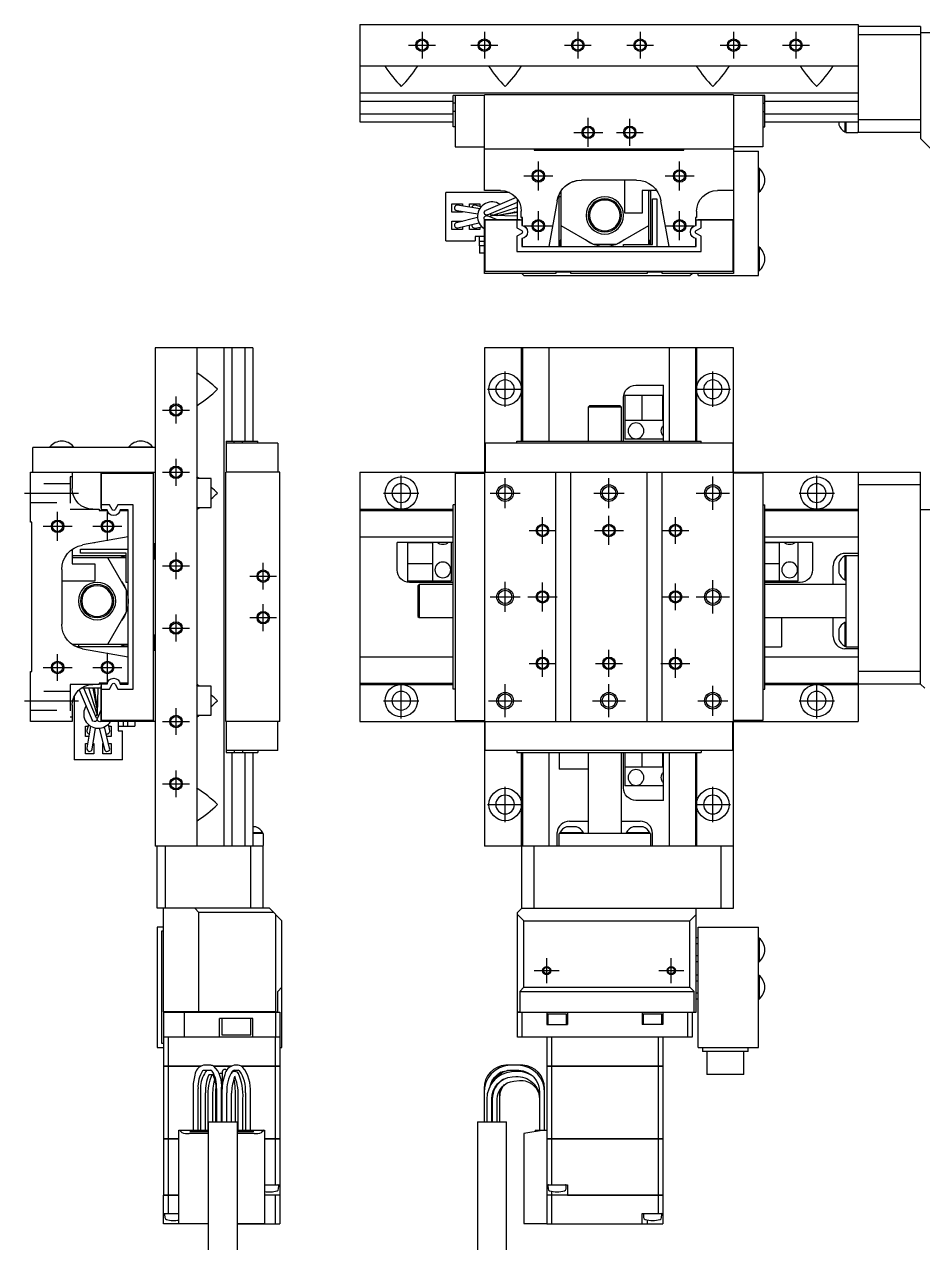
# Model space of a CAD drawing. Extents: x -2 to 726, y -8 to 443.
# Drawn here: x -1.5 to 214.7, y 149.7 to 443.1 of the extents above; entities that cross this region are included whole.
import ezdxf

# ---------------------------------------------------------------- set-up
doc = ezdxf.new("R2010")
doc.units = 0
doc.header["$LTSCALE"] = 0.5
doc.linetypes.add('CENTER', pattern=[50.8, 31.75, -6.35, 6.35, -6.35])
doc.linetypes.add('DASHED', pattern=[19.05, 12.7, -6.35])
for name, color, linetype in [('MSM_CENTER', 1, 'CENTER'), ('MSM_CONTINUOUS', 7, 'CONTINUOUS'), ('MSM_DASHED', 4, 'DASHED'), ('MSM_NARROW', 5, 'CONTINUOUS')]:
    doc.layers.add(name, color=color, linetype=linetype)

msp = doc.modelspace()

# ---------------------------------------------------------------- linework, layer by layer
at = {"layer": 'MSM_CENTER'}
for p, q in [((94.23, 441.34), (94.23, 434.88)), ((109.23, 441.34), (109.23, 434.88)), ((131.73, 441.34), (131.73, 434.88)), ((146.73, 441.34), (146.73, 434.88)), ((169.23, 441.34), (169.23, 434.88)), ((184.23, 441.34), (184.23, 434.88)), ((91, 438.11), (97.46, 438.11)), ((106, 438.11), (112.46, 438.11)), ((128.5, 438.11), (134.96, 438.11)), ((143.5, 438.11), (149.96, 438.11)), ((166, 438.11), (172.46, 438.11)), ((181, 438.11), (187.46, 438.11)), ((134.23, 413.61), (134.23, 420.61)), ((144.23, 413.88), (144.23, 420.34)), ((130.73, 417.11), (137.73, 417.11)), ((141, 417.11), (147.46, 417.11)), ((122.23, 403.11), (122.23, 410.11)), ((156.23, 403.11), (156.23, 410.11)), ((118.73, 406.61), (125.73, 406.61)), ((152.73, 406.61), (159.73, 406.61)), ((122.23, 391.11), (122.23, 398.11)), ((156.23, 391.11), (156.23, 398.11)), ((118.73, 394.61), (125.73, 394.61)), ((152.73, 394.61), (159.73, 394.61)), ((114.23, 350.98), (114.23, 359.48)), ((164.23, 350.98), (164.23, 359.48)), ((109.98, 355.23), (118.48, 355.23)), ((159.98, 355.23), (168.48, 355.23)), ((35, 347), (35, 353.46)), ((31.77, 350.23), (38.23, 350.23)), ((35, 332), (35, 338.46)), ((31.77, 335.23), (38.23, 335.23)), ((89.23, 325.98), (89.23, 334.48)), ((189.23, 325.98), (189.23, 334.48)), ((114.23, 326.61), (114.23, 333.85)), ((139.23, 326.61), (139.23, 333.85)), ((164.23, 326.23), (164.23, 334.23)), ((-1.5, 330.23), (11.5, 330.23)), ((84.98, 330.23), (93.48, 330.23)), ((110.61, 330.23), (117.85, 330.23)), ((135.61, 330.23), (142.85, 330.23)), ((160.23, 330.23), (168.23, 330.23)), ((184.98, 330.23), (193.48, 330.23)), ((6.5, 318.73), (6.5, 325.73)), ((18.5, 318.73), (18.5, 325.73)), ((123.23, 318), (123.23, 324.46)), ((139.23, 317.73), (139.23, 324.73)), ((155.23, 318), (155.23, 324.46)), ((3, 322.23), (10, 322.23)), ((15, 322.23), (22, 322.23)), ((120, 321.23), (126.46, 321.23)), ((135.73, 321.23), (142.73, 321.23)), ((152, 321.23), (158.46, 321.23)), ((35, 309.5), (35, 315.96)), ((31.77, 312.73), (38.23, 312.73)), ((56, 307), (56, 313.46)), ((52.77, 310.23), (59.23, 310.23)), ((114.23, 301.61), (114.23, 308.85)), ((123.23, 301.73), (123.23, 308.73)), ((155.23, 302), (155.23, 308.46)), ((164.23, 301.23), (164.23, 309.23)), ((110.61, 305.23), (117.85, 305.23)), ((119.73, 305.23), (126.73, 305.23)), ((152, 305.23), (158.46, 305.23)), ((160.23, 305.23), (168.23, 305.23)), ((56, 297), (56, 303.46)), ((35, 294.5), (35, 300.96)), ((52.77, 300.23), (59.23, 300.23)), ((31.77, 297.73), (38.23, 297.73)), ((6.5, 285), (6.5, 291.46)), ((18.5, 284.73), (18.5, 291.73)), ((123.23, 286), (123.23, 292.46)), ((139.23, 286), (139.23, 292.46)), ((155.23, 285.73), (155.23, 292.73)), ((3, 288.23), (10, 288.23)), ((15, 288.23), (22, 288.23)), ((120, 289.23), (126.46, 289.23)), ((136, 289.23), (142.46, 289.23)), ((151.73, 289.23), (158.73, 289.23)), ((89.23, 275.98), (89.23, 284.48)), ((114.23, 276.23), (114.23, 284.23)), ((139.23, 276.23), (139.23, 284.23)), ((164.23, 276.61), (164.23, 283.85)), ((189.23, 275.98), (189.23, 284.48)), ((-1.5, 280.23), (11.5, 280.23)), ((84.98, 280.23), (93.48, 280.23)), ((110.23, 280.23), (118.23, 280.23)), ((135.23, 280.23), (143.23, 280.23)), ((160.61, 280.23), (167.85, 280.23)), ((184.98, 280.23), (193.48, 280.23)), ((35, 272), (35, 278.46)), ((31.77, 275.23), (38.23, 275.23)), ((35, 257), (35, 263.46)), ((31.77, 260.23), (38.23, 260.23)), ((114.23, 250.98), (114.23, 259.48)), ((164.23, 250.98), (164.23, 259.48)), ((109.98, 255.23), (118.48, 255.23)), ((159.98, 255.23), (168.48, 255.23)), ((124.23, 212.23), (124.23, 218.23)), ((154.23, 212.23), (154.23, 218.23)), ((121.23, 215.23), (127.23, 215.23)), ((151.23, 215.23), (157.23, 215.23))]:
    msp.add_line(p, q, dxfattribs=at)
at = {"layer": 'MSM_CONTINUOUS'}
for p, q in [((79.23, 443.11), (199.23, 443.11)), ((79.23, 443.11), (79.23, 419.61)), ((199.23, 443.11), (199.23, 417.11)), ((214.23, 442.61), (199.23, 442.61)), ((214.23, 440.61), (199.23, 440.61)), ((214.23, 442.61), (214.23, 415.61)), ((218.73, 441.11), (214.23, 441.11)), ((79.23, 433.11), (199.23, 433.11)), ((85.49, 433.11), (85.33, 432.98)), ((92.97, 433.11), (93.13, 432.98)), ((110.49, 433.11), (110.33, 432.98)), ((117.97, 433.11), (118.13, 432.98)), ((160.49, 433.11), (160.33, 432.98)), ((167.97, 433.11), (168.13, 432.98)), ((185.49, 433.11), (185.33, 432.98)), ((192.97, 433.11), (193.13, 432.98)), ((79.23, 426.61), (199.23, 426.61)), ((109.23, 426.01), (101.73, 426.01)), ((101.73, 418.41), (101.73, 426.01)), ((102.23, 426.01), (102.23, 413.61)), ((169.23, 426.11), (109.23, 426.11)), ((109.23, 403.11), (109.23, 426.11)), ((169.23, 426.11), (169.23, 383.11)), ((176.73, 426.01), (169.23, 426.01)), ((176.23, 426.01), (176.23, 413.61)), ((176.73, 418.41), (176.73, 426.01)), ((79.23, 424.65), (101.73, 424.65)), ((102.23, 424.14), (101.73, 424.14)), ((176.23, 424.14), (176.73, 424.14)), ((176.73, 424.65), (199.23, 424.65)), ((79.23, 421.58), (101.73, 421.58)), ((79.23, 419.61), (101.73, 419.61)), ((102.23, 422.09), (101.73, 422.09)), ((176.23, 422.09), (176.73, 422.09)), ((176.73, 421.58), (199.23, 421.58)), ((176.73, 419.61), (199.23, 419.61)), ((194.58, 419.61), (194.58, 418.9)), ((196.03, 419.61), (196.03, 417.25)), ((196.23, 419.61), (196.23, 417.11)), ((214.23, 420.11), (199.23, 420.11)), ((102.23, 418.41), (101.73, 418.41)), ((176.23, 418.41), (176.73, 418.41)), ((196.03, 417.25), (196.23, 417.25)), ((196.23, 417.11), (199.13, 417.11)), ((199.13, 417.11), (199.23, 417.21)), ((214.23, 417.11), (199.23, 417.11)), ((217.23, 412.61), (214.23, 415.61)), ((102.23, 413.61), (109.23, 413.61)), ((109.23, 413.11), (169.23, 413.11)), ((121.23, 413.11), (121.23, 412.81)), ((121.23, 412.81), (157.23, 412.81)), ((157.23, 412.81), (157.23, 413.11)), ((176.23, 413.61), (169.23, 413.61)), ((169.23, 412.61), (175.23, 412.61)), ((175.23, 382.61), (175.23, 412.61)), ((175.39, 408.46), (175.23, 408.46)), ((175.39, 408.46), (175.39, 402.76)), ((145.82, 405.61), (132.64, 405.61)), ((143.03, 397.61), (143.03, 405.61)), ((115.31, 402.61), (99.98, 402.61)), ((99.98, 391.01), (99.98, 402.61)), ((113.13, 403.11), (109.23, 403.11)), ((127.23, 389.61), (127.23, 402.06)), ((127.73, 389.61), (127.73, 403.06)), ((147.23, 403.11), (147.23, 397.61)), ((150.7, 403.11), (147.23, 403.11)), ((148.73, 403.06), (148.73, 390.11)), ((149.23, 403.11), (149.23, 390.11)), ((169.23, 403.11), (165.33, 403.11)), ((175.23, 402.76), (175.39, 402.76)), ((101.43, 399.91), (103.93, 399.91)), ((101.43, 397.91), (101.43, 399.91)), ((108.11, 398.69), (102.78, 399.55)), ((103.93, 399.91), (103.93, 399.37)), ((105.63, 399.09), (105.63, 399.91)), ((105.63, 399.91), (108.13, 399.91)), ((108.45, 399.16), (107.05, 399.54)), ((108.13, 399.91), (108.13, 399.24)), ((116.87, 401.43), (109.55, 398.31)), ((110.02, 397.21), (117.23, 400.28)), ((111.26, 397.19), (117.23, 399.11)), ((117.23, 396.11), (117.23, 400.97)), ((117.23, 400.97), (117.23, 400.97)), ((126.73, 400.65), (124.78, 389.61)), ((127.73, 401.61), (127.23, 401.61)), ((149.73, 390.11), (149.73, 401.11)), ((149.73, 401.11), (150.73, 401.11)), ((150.73, 401.11), (150.73, 389.61)), ((153.68, 389.61), (151.73, 400.65)), ((103.93, 397.91), (101.43, 397.91)), ((107.59, 396.59), (102.53, 395.34)), ((102.58, 398.27), (107.63, 397.45)), ((103.93, 398.05), (103.93, 397.91)), ((109.23, 396.11), (117.83, 396.11)), ((109.23, 383.11), (109.23, 396.11)), ((112.14, 396.11), (110.02, 397.01)), ((117.23, 396.93), (111.09, 397.06)), ((117.23, 397.77), (112.29, 397.06)), ((112.49, 397.17), (117.23, 398.08)), ((116.53, 397.91), (116.34, 397.91)), ((116.53, 397.95), (116.53, 397.91)), ((117.83, 396.11), (117.83, 396.01)), ((118.13, 396.61), (118.13, 398.11)), ((118.43, 396.61), (118.13, 396.61)), ((118.23, 396.61), (118.23, 394.69)), ((118.43, 394.65), (118.43, 396.61)), ((147.23, 397.61), (143.03, 397.61)), ((152.23, 397.61), (152.23, 397.82)), ((152.27, 397.61), (152.23, 397.61)), ((160.33, 396.61), (160.03, 396.61)), ((160.03, 396.61), (160.03, 394.65)), ((160.33, 398.11), (160.33, 396.61)), ((160.63, 396.11), (169.23, 396.11)), ((160.63, 396.01), (160.63, 396.11)), ((101.43, 393.71), (101.43, 395.71)), ((101.43, 395.71), (103.93, 395.71)), ((103.93, 393.71), (101.43, 393.71)), ((102.84, 394.08), (107.92, 395.33)), ((103.93, 395.71), (103.93, 395.69)), ((103.93, 394.35), (103.93, 393.71)), ((105.63, 393.71), (105.63, 394.77)), ((108.13, 393.71), (105.63, 393.71)), ((107, 394.07), (108.61, 394.37)), ((108.13, 394.28), (108.13, 393.71)), ((109.43, 383.61), (109.43, 396.01)), ((109.43, 396.01), (118.23, 396.01)), ((117.03, 396.01), (117.03, 394.14)), ((117.03, 394.14), (118.22, 393.45)), ((135.52, 390.11), (127.73, 394.61)), ((148.73, 394.61), (140.94, 390.11)), ((160.23, 394.69), (160.23, 396.01)), ((160.23, 396.01), (169.03, 396.01)), ((160.24, 393.45), (161.43, 394.14)), ((161.43, 394.14), (161.43, 396.01)), ((169.03, 396.01), (169.03, 383.61)), ((99.98, 391.01), (106.98, 391.01)), ((106.98, 392.01), (106.98, 391.01)), ((109.23, 392.01), (106.98, 392.01)), ((108.08, 389.81), (108.08, 392.01)), ((109.23, 390.81), (108.08, 390.81)), ((118.22, 392.78), (117.03, 392.09)), ((117.03, 392.09), (117.03, 388.41)), ((118.23, 391.54), (118.23, 389.61)), ((118.43, 389.61), (118.43, 391.58)), ((160.03, 391.58), (160.03, 389.61)), ((160.23, 389.61), (160.23, 391.54)), ((161.43, 392.09), (160.24, 392.78)), ((161.43, 388.41), (161.43, 392.09)), ((108.08, 389.81), (108.08, 388.01)), ((109.23, 389.81), (108.08, 389.81)), ((109.23, 388.01), (108.08, 388.01)), ((117.03, 388.41), (161.43, 388.41)), ((118.43, 389.91), (118.23, 390.11)), ((118.23, 389.61), (160.23, 389.61)), ((140.94, 390.11), (135.52, 390.11)), ((142.73, 389.61), (142.73, 390.11)), ((142.73, 390.11), (149.73, 390.11)), ((175.39, 389.46), (175.23, 389.46)), ((175.39, 389.46), (175.39, 383.76)), ((126.43, 383.11), (109.23, 383.11)), ((169.03, 383.61), (109.43, 383.61)), ((118.23, 383.11), (118.73, 382.61)), ((118.73, 382.61), (158.73, 382.61)), ((130.03, 383.46), (126.43, 383.46)), ((126.43, 383.46), (126.43, 383.11)), ((130.03, 383.11), (130.03, 383.46)), ((148.43, 383.11), (130.03, 383.11)), ((148.43, 383.46), (148.43, 383.11)), ((152.03, 383.46), (148.43, 383.46)), ((152.03, 383.11), (152.03, 383.46)), ((169.23, 383.11), (152.03, 383.11)), ((158.73, 382.61), (159.23, 383.11)), ((160.73, 382.61), (160.73, 383.11)), ((160.73, 382.61), (175.23, 382.61)), ((175.23, 383.76), (175.39, 383.76)), ((30, 365.23), (30, 245.23)), ((53.5, 365.23), (30, 365.23)), ((40, 365.23), (40, 245.23)), ((46.5, 365.23), (46.5, 245.23)), ((48.46, 365.23), (48.46, 342.73)), ((51.54, 365.23), (51.54, 342.73)), ((53.5, 365.23), (53.5, 342.73)), ((109.23, 365.23), (109.23, 245.23)), ((169.23, 365.23), (109.23, 365.23)), ((118.13, 365.23), (118.13, 342.73)), ((118.43, 365.23), (118.43, 342.73)), ((124.78, 365.23), (124.78, 342.73)), ((153.68, 365.23), (153.68, 342.73)), ((160.03, 365.23), (160.03, 342.73)), ((160.33, 365.23), (160.33, 342.73)), ((169.23, 230.23), (169.23, 365.23)), ((40, 358.97), (40.13, 359.13)), ((145.73, 356.23), (152.36, 356.23)), ((152.36, 342.73), (152.36, 356.23)), ((142.73, 342.73), (142.73, 353.23)), ((152.36, 353.73), (143.03, 353.73)), ((143.03, 353.73), (143.03, 343.23)), ((147.23, 347.73), (147.23, 353.73)), ((152.23, 347.73), (152.23, 353.73)), ((40, 351.49), (40.13, 351.33)), ((134.53, 351.23), (134.23, 350.93)), ((142.23, 350.93), (134.23, 350.93)), ((134.23, 350.93), (134.23, 342.73)), ((141.93, 351.23), (134.53, 351.23)), ((142.23, 350.93), (141.93, 351.23)), ((142.23, 342.73), (142.23, 350.93)), ((152.36, 347.73), (143.03, 347.73)), ((0.5, 335.23), (0.5, 341.23)), ((30, 341.23), (0.5, 341.23)), ((4.65, 341.39), (10.35, 341.39)), ((4.65, 341.39), (4.65, 341.23)), ((10.35, 341.23), (10.35, 341.39)), ((23.65, 341.39), (29.35, 341.39)), ((23.65, 341.39), (23.65, 341.23)), ((29.35, 341.23), (29.35, 341.39)), ((47.1, 342.73), (47.1, 335.23)), ((47.1, 342.73), (54.7, 342.73)), ((59.5, 342.23), (47.1, 342.23)), ((48.97, 342.23), (48.97, 342.73)), ((51.02, 342.23), (51.02, 342.73)), ((54.7, 342.23), (54.7, 342.73)), ((59.5, 342.23), (59.5, 335.23)), ((109.43, 342.23), (109.43, 335.23)), ((169.03, 342.23), (109.43, 342.23)), ((117.03, 342.23), (117.03, 342.73)), ((117.03, 342.73), (161.43, 342.73)), ((152.36, 343.23), (143.03, 343.23)), ((161.43, 342.23), (161.43, 342.73)), ((169.03, 342.23), (169.03, 335.23)), ((0, 323.23), (0, 335.23)), ((0, 335.23), (30, 335.23)), ((10, 335.23), (10, 331.33)), ((17, 326.63), (17, 335.23)), ((17.1, 326.23), (17.1, 335.03)), ((17.1, 335.03), (29.5, 335.03)), ((29.5, 335.03), (29.5, 275.43)), ((47, 275.23), (47, 335.23)), ((60, 335.23), (47, 335.23)), ((60, 275.23), (60, 335.23)), ((79.23, 335.23), (79.23, 275.23)), ((79.23, 335.23), (214.23, 335.23)), ((102.23, 335.03), (109.23, 335.03)), ((102.23, 335.03), (102.23, 275.43)), ((126.43, 275.23), (126.43, 335.23)), ((130.03, 275.23), (130.03, 335.23)), ((148.43, 275.23), (148.43, 335.23)), ((152.03, 275.23), (152.03, 335.23)), ((176.23, 335.03), (169.23, 335.03)), ((176.23, 335.03), (176.23, 275.43)), ((199.23, 335.23), (199.23, 275.23)), ((214.23, 284.23), (214.23, 335.23)), ((40, 333.97), (40.13, 334.13)), ((43.5, 333.73), (40, 333.73)), ((43.5, 326.73), (43.5, 333.73)), ((214.23, 332.23), (199.23, 332.23)), ((15, 326.33), (16.5, 326.33)), ((16.5, 326.33), (16.5, 326.03)), ((16.5, 326.03), (18.46, 326.03)), ((17.1, 326.63), (17, 326.63)), ((18.97, 327.43), (17.1, 327.43)), ((18.42, 326.23), (17.1, 326.23)), ((19.66, 326.24), (18.97, 327.43)), ((21.03, 327.43), (20.34, 326.24)), ((24.7, 327.43), (21.03, 327.43)), ((21.54, 326.03), (23.5, 326.03)), ((23.5, 326.23), (21.58, 326.23)), ((23.5, 284.23), (23.5, 326.23)), ((24.7, 283.03), (24.7, 327.43)), ((40, 326.73), (43.5, 326.73)), ((40, 326.49), (40.13, 326.33)), ((79.23, 326.33), (101.73, 326.33)), ((79.23, 326.03), (101.73, 326.03)), ((101.73, 283.03), (101.73, 327.43)), ((102.23, 327.43), (101.73, 327.43)), ((176.23, 327.43), (176.73, 327.43)), ((176.73, 283.03), (176.73, 327.43)), ((176.73, 326.33), (199.23, 326.33)), ((176.73, 326.03), (199.23, 326.03)), ((239.23, 326.23), (214.23, 326.23)), ((0.3, 323.23), (0, 323.23)), ((0.3, 287.23), (0.3, 323.23)), ((23.5, 319.68), (12.46, 317.73)), ((15.5, 318.23), (15.29, 318.23)), ((15.5, 318.27), (15.5, 318.23)), ((30, 318.03), (29.65, 318.03)), ((29.65, 318.03), (29.65, 314.43)), ((79.23, 319.68), (101.73, 319.68)), ((101.73, 318.36), (88.23, 318.36)), ((88.23, 311.73), (88.23, 318.36)), ((90.73, 318.36), (90.73, 309.03)), ((96.73, 318.23), (90.73, 318.23)), ((96.73, 318.36), (96.73, 309.03)), ((101.23, 318.36), (101.23, 309.03)), ((176.73, 319.68), (199.23, 319.68)), ((188.23, 318.36), (176.73, 318.36)), ((180.23, 318.23), (176.73, 318.23)), ((180.23, 318.36), (180.23, 309.03)), ((184.73, 318.36), (184.73, 309.03)), ((188.23, 318.36), (188.23, 311.73)), ((10, 316.7), (10, 313.23)), ((10, 315.23), (23, 315.23)), ((10.05, 314.73), (23, 314.73)), ((12, 315.73), (12, 316.73)), ((12, 316.73), (23.5, 316.73)), ((23, 315.73), (12, 315.73)), ((18.5, 314.73), (23, 306.94)), ((23, 308.73), (23, 315.73)), ((29.65, 314.43), (30, 314.43)), ((196.03, 315.09), (196.03, 309.37)), ((196.23, 315.09), (196.03, 315.09)), ((199.23, 315.72), (196.23, 315.72)), ((196.23, 315.23), (199.23, 315.23)), ((196.23, 315.23), (196.23, 293.23)), ((7.5, 311.82), (7.5, 298.64)), ((10, 313.23), (15.5, 313.23)), ((15.5, 313.23), (15.5, 309.03)), ((96.73, 313.23), (90.73, 313.23)), ((180.23, 313.23), (176.73, 313.23)), ((193.23, 308.23), (193.23, 312.72)), ((194.58, 313.44), (194.58, 311.02)), ((15.5, 309.03), (7.5, 309.03)), ((23.5, 308.73), (23, 308.73)), ((101.23, 309.03), (90.73, 309.03)), ((101.73, 308.73), (91.23, 308.73)), ((93.53, 308.23), (93.23, 307.93)), ((93.53, 308.23), (93.53, 300.23)), ((101.73, 308.23), (93.53, 308.23)), ((184.73, 309.03), (176.73, 309.03)), ((185.23, 308.73), (176.73, 308.73)), ((196.23, 308.23), (176.73, 308.23)), ((196.03, 309.37), (196.23, 309.37)), ((23, 306.94), (23, 301.52)), ((93.23, 307.93), (93.23, 300.53)), ((23, 301.52), (18.5, 293.73)), ((93.23, 300.53), (93.53, 300.23)), ((93.53, 300.23), (101.73, 300.23)), ((176.73, 300.23), (196.23, 300.23)), ((180.73, 300.23), (180.73, 293.23)), ((193.23, 295.72), (193.23, 300.23)), ((194.58, 297.44), (194.58, 295.02)), ((196.03, 299.09), (196.03, 293.37)), ((196.23, 299.09), (196.03, 299.09)), ((23.5, 293.73), (10.05, 293.73)), ((11.5, 293.73), (11.5, 293.23)), ((30, 296.03), (29.65, 296.03)), ((29.65, 296.03), (29.65, 292.43)), ((23.5, 293.23), (11.05, 293.23)), ((12.46, 292.73), (23.5, 290.78)), ((29.65, 292.43), (30, 292.43)), ((79.23, 290.78), (101.73, 290.78)), ((176.73, 293.23), (180.73, 293.23)), ((176.73, 290.78), (199.23, 290.78)), ((196.03, 293.37), (196.23, 293.37)), ((196.23, 293.23), (199.23, 293.23)), ((199.23, 292.72), (196.23, 292.72)), ((0, 275.23), (0, 287.23)), ((0, 287.23), (0.3, 287.23)), ((214.23, 287.23), (199.23, 287.23)), ((11.69, 282.87), (14.8, 275.55)), ((17, 283.23), (12.14, 283.23)), ((12.14, 283.23), (12.14, 283.23)), ((15.9, 276.02), (12.84, 283.23)), ((15.92, 277.26), (14.01, 283.23)), ((16.5, 284.13), (15, 284.13)), ((15.94, 278.49), (15.03, 283.23)), ((15.17, 282.53), (15.2, 282.53)), ((15.2, 282.53), (15.2, 282.34)), ((15.34, 283.23), (16.06, 278.29)), ((16.18, 283.23), (16.05, 277.09)), ((16.5, 284.43), (16.5, 284.13)), ((18.46, 284.43), (16.5, 284.43)), ((18.42, 284.23), (16.5, 284.23)), ((17, 275.23), (17, 283.83)), ((17, 283.83), (17.1, 283.83)), ((17.1, 275.43), (17.1, 284.23)), ((17.1, 283.03), (18.97, 283.03)), ((18.97, 283.03), (19.66, 284.22)), ((20.34, 284.22), (21.03, 283.03)), ((21.03, 283.03), (24.7, 283.03)), ((23.5, 284.43), (21.54, 284.43)), ((21.58, 284.23), (23.5, 284.23)), ((23.2, 284.43), (23, 284.23)), ((40, 283.97), (40.13, 284.13)), ((43.5, 283.73), (40, 283.73)), ((43.5, 276.73), (43.5, 283.73)), ((79.23, 284.43), (101.73, 284.43)), ((79.23, 284.13), (101.73, 284.13)), ((102.23, 283.03), (101.73, 283.03)), ((176.23, 283.03), (176.73, 283.03)), ((176.73, 284.43), (199.23, 284.43)), ((176.73, 284.13), (199.23, 284.13)), ((214.23, 284.23), (199.23, 284.23)), ((214.23, 284.23), (215.23, 283.23)), ((10, 279.13), (10, 275.23)), ((10.5, 281.31), (10.5, 265.98)), ((17, 278.14), (16.1, 276.02)), ((40, 276.73), (43.5, 276.73)), ((40, 276.49), (40.13, 276.33)), ((10, 275.23), (0, 275.23)), ((13.2, 271.63), (13.2, 274.13)), ((13.2, 274.13), (13.87, 274.13)), ((14.42, 274.11), (13.56, 268.78)), ((13.96, 274.45), (13.57, 273.05)), ((14.84, 268.58), (15.66, 273.63)), ((16.52, 273.59), (17.77, 268.53)), ((30, 275.23), (17, 275.23)), ((29.5, 275.43), (17.1, 275.43)), ((19.03, 268.84), (17.78, 273.92)), ((19.04, 273), (18.74, 274.61)), ((18.83, 274.13), (19.4, 274.13)), ((19.4, 274.13), (19.4, 271.63)), ((21.1, 275.23), (21.1, 272.98)), ((21.1, 274.08), (23.3, 274.08)), ((21.1, 272.98), (22.1, 272.98)), ((22.1, 265.98), (22.1, 272.98)), ((22.3, 275.23), (22.3, 274.08)), ((23.3, 275.23), (23.3, 274.08)), ((23.3, 274.08), (25.1, 274.08)), ((25.1, 275.23), (25.1, 274.08)), ((60, 275.23), (47, 275.23)), ((47.1, 275.23), (47.1, 267.73)), ((59.5, 268.23), (59.5, 275.23)), ((79.23, 275.23), (199.23, 275.23)), ((102.23, 275.43), (109.23, 275.43)), ((109.43, 268.23), (109.43, 275.23)), ((169.03, 268.23), (169.03, 275.23)), ((176.23, 275.43), (169.23, 275.43)), ((14.02, 271.63), (13.2, 271.63)), ((13.2, 269.93), (13.75, 269.93)), ((13.2, 267.43), (13.2, 269.93)), ((15.06, 269.93), (15.2, 269.93)), ((15.2, 269.93), (15.2, 267.43)), ((17.4, 267.43), (17.4, 269.93)), ((17.4, 269.93), (17.42, 269.93)), ((19.4, 271.63), (18.34, 271.63)), ((18.76, 269.93), (19.4, 269.93)), ((19.4, 269.93), (19.4, 267.43)), ((15.2, 267.43), (13.2, 267.43)), ((19.4, 267.43), (17.4, 267.43)), ((59.5, 268.23), (47.1, 268.23)), ((47.1, 267.73), (54.7, 267.73)), ((48.46, 267.73), (48.46, 245.23)), ((48.97, 268.23), (48.97, 267.73)), ((51.02, 268.23), (51.02, 267.73)), ((51.54, 267.73), (51.54, 245.23)), ((53.5, 267.73), (53.5, 245.23)), ((54.7, 268.23), (54.7, 267.73)), ((169.03, 268.23), (109.43, 268.23)), ((117.03, 268.23), (117.03, 267.73)), ((117.03, 267.73), (161.43, 267.73)), ((118.13, 267.73), (118.13, 245.23)), ((118.43, 267.73), (118.43, 245.23)), ((124.78, 267.73), (124.78, 245.23)), ((127.23, 267.73), (127.23, 263.73)), ((134.23, 267.73), (134.23, 248.23)), ((142.23, 248.23), (142.23, 267.73)), ((142.73, 259.23), (142.73, 267.73)), ((143.03, 267.73), (143.03, 259.73)), ((147.23, 264.23), (147.23, 267.73)), ((152.23, 264.23), (152.23, 267.73)), ((152.36, 256.23), (152.36, 267.73)), ((153.68, 267.73), (153.68, 245.23)), ((160.03, 267.73), (160.03, 245.23)), ((160.33, 267.73), (160.33, 245.23)), ((161.43, 268.23), (161.43, 267.73)), ((22.1, 265.98), (10.5, 265.98)), ((152.36, 264.23), (143.03, 264.23)), ((134.23, 263.73), (127.23, 263.73)), ((40, 258.97), (40.13, 259.13)), ((152.36, 259.73), (143.03, 259.73)), ((152.36, 256.23), (145.73, 256.23)), ((40, 251.49), (40.13, 251.33)), ((54.21, 249.88), (53.5, 249.88)), ((131.44, 249.88), (129.02, 249.88)), ((129.72, 251.23), (134.23, 251.23)), ((142.23, 251.23), (146.72, 251.23)), ((147.44, 249.88), (145.02, 249.88)), ((55.86, 248.43), (53.5, 248.43)), ((56, 248.23), (53.5, 248.23)), ((55.86, 248.23), (55.86, 248.43)), ((56, 248.23), (56, 245.33)), ((126.72, 245.23), (126.72, 248.23)), ((149.23, 248.23), (127.23, 248.23)), ((127.23, 245.23), (127.23, 248.23)), ((133.09, 248.43), (127.37, 248.43)), ((127.37, 248.43), (127.37, 248.23)), ((133.09, 248.23), (133.09, 248.43)), ((149.09, 248.43), (143.37, 248.43)), ((143.37, 248.43), (143.37, 248.23)), ((149.09, 248.23), (149.09, 248.43)), ((149.23, 248.23), (149.23, 245.23)), ((149.72, 245.23), (149.72, 248.23)), ((56, 245.23), (30, 245.23)), ((30.5, 230.23), (30.5, 245.23)), ((32.5, 230.23), (32.5, 245.23)), ((53, 230.23), (53, 245.23)), ((55.9, 245.23), (56, 245.33)), ((56, 230.23), (56, 245.23)), ((169.23, 245.23), (109.23, 245.23)), ((118.23, 230.23), (118.23, 245.23)), ((121.23, 230.23), (121.23, 245.23)), ((166.23, 230.23), (166.23, 245.23)), ((57.5, 230.23), (30.5, 230.23)), ((32, 205.33), (32, 230.23)), ((39.5, 230.23), (40.5, 229.23)), ((58.5, 229.23), (40.5, 229.23)), ((40.5, 205.33), (40.5, 229.23)), ((57.5, 230.23), (60.5, 227.23)), ((118.23, 230.23), (117.23, 229.23)), ((117.23, 205.33), (117.23, 229.23)), ((118.23, 230.23), (169.23, 230.23)), ((160.23, 205.23), (160.23, 230.23)), ((59, 205.33), (59, 228.73)), ((60.5, 196.73), (60.5, 227.23)), ((117.23, 228.73), (118.73, 227.23)), ((118.73, 211.23), (118.73, 227.23)), ((118.73, 227.23), (158.73, 227.23)), ((158.73, 227.23), (160.23, 228.73)), ((158.73, 211.23), (158.73, 227.23)), ((32, 225.73), (30.5, 225.73)), ((30.5, 225.73), (30.5, 196.73)), ((32, 224.73), (31.5, 224.73)), ((31.5, 224.73), (31.5, 197.73)), ((160.73, 223.12), (160.23, 223.12)), ((160.73, 196.73), (160.73, 225.73)), ((160.73, 225.73), (175.23, 225.73)), ((175.23, 196.73), (175.23, 225.73)), ((175.39, 223.08), (175.23, 223.08)), ((175.39, 223.08), (175.39, 217.38)), ((160.73, 221.67), (160.23, 221.67)), ((160.73, 218.79), (160.23, 218.79)), ((160.73, 217.34), (160.23, 217.34)), ((175.23, 217.38), (175.39, 217.38)), ((160.73, 214.12), (160.23, 214.12)), ((160.73, 212.67), (160.23, 212.67)), ((175.39, 214.08), (175.23, 214.08)), ((175.39, 214.08), (175.39, 208.38)), ((60.5, 211.23), (59.5, 210.23)), ((59.5, 205.23), (59.5, 210.23)), ((118.73, 211.23), (117.73, 210.23)), ((117.73, 210.23), (117.73, 205.32)), ((117.73, 210.23), (159.73, 210.23)), ((118.73, 211.23), (158.73, 211.23)), ((159.73, 210.23), (158.73, 211.23)), ((159.73, 205.23), (159.73, 210.23)), ((160.73, 209.79), (160.23, 209.79)), ((160.73, 208.34), (160.23, 208.34)), ((175.23, 208.38), (175.39, 208.38)), ((32.01, 205.32), (32, 205.33)), ((32, 205.23), (32, 192.24)), ((32, 205.23), (60, 205.23)), ((40.49, 205.32), (32.01, 205.32)), ((32.1, 205.23), (32.01, 205.32)), ((37, 205.23), (37, 199.23)), ((40.5, 205.33), (40.49, 205.32)), ((40.49, 205.32), (40.53, 205.23)), ((59, 205.33), (40.5, 205.33)), ((53.5, 203.73), (45.5, 203.73)), ((45.5, 199.23), (45.5, 203.73)), ((46, 203.73), (46, 199.73)), ((53, 199.73), (53, 203.73)), ((53.5, 199.23), (53.5, 203.73)), ((59.01, 205.32), (58.97, 205.23)), ((59.01, 205.32), (59, 205.33)), ((59, 199.23), (59, 205.23)), ((59.01, 205.32), (59.5, 205.32)), ((60, 205.23), (60, 192.24)), ((117.33, 205.23), (117.23, 205.33)), ((117.23, 199.23), (117.23, 205.23)), ((117.23, 205.23), (160.23, 205.23)), ((117.24, 205.32), (117.73, 205.32)), ((117.86, 205.23), (117.73, 205.32)), ((118.23, 205.23), (118.23, 199.23)), ((124.23, 205.23), (124.23, 202.23)), ((128.98, 204.73), (124.48, 204.73)), ((124.48, 204.73), (124.48, 202.23)), ((128.98, 202.23), (128.98, 204.73)), ((129.23, 205.23), (129.23, 202.23)), ((147.23, 205.23), (147.23, 202.23)), ((151.98, 204.73), (147.48, 204.73)), ((147.48, 204.73), (147.48, 202.23)), ((151.98, 202.23), (151.98, 204.73)), ((152.23, 205.23), (152.23, 202.23)), ((158.23, 199.23), (158.23, 205.23)), ((159.23, 205.23), (159.23, 199.23)), ((46, 199.73), (53, 199.73)), ((124.23, 202.23), (129.23, 202.23)), ((152.23, 202.23), (147.23, 202.23)), ((30.5, 196.73), (32, 196.73)), ((31.5, 197.73), (32, 197.73)), ((60, 199.23), (32, 199.23)), ((33.15, 199.23), (33.15, 192.24)), ((58.85, 199.23), (58.85, 192.24)), ((60, 196.73), (60.5, 196.73)), ((159.23, 199.23), (117.23, 199.23)), ((124.23, 199.23), (124.23, 192.24)), ((125.39, 199.23), (125.39, 192.24)), ((151.08, 199.23), (151.08, 192.24)), ((152.23, 199.23), (152.23, 192.24)), ((160.73, 196.73), (175.23, 196.73)), ((161.73, 196.73), (161.73, 195.73)), ((172.73, 195.73), (172.73, 196.73)), ((172.73, 195.73), (161.73, 195.73)), ((162.81, 195.73), (162.81, 190.23)), ((171.66, 190.23), (171.66, 195.73)), ((32, 192.24), (41.05, 192.24)), ((32, 192.23), (32, 174.74)), ((41.03, 192.23), (32, 192.23)), ((33.15, 192.23), (33.15, 174.74)), ((43.4, 192.43), (41.65, 192.43)), ((41.65, 191.23), (43.4, 191.23)), ((44.1, 192.24), (48.35, 192.24)), ((48.32, 192.23), (44.12, 192.23)), ((46.99, 191.4), (46.79, 191.43)), ((47.17, 191.27), (46.99, 191.4)), ((48.92, 190.9), (48.72, 190.82)), ((48.96, 190.91), (48.92, 190.9)), ((48.98, 191.23), (49.95, 191.23)), ((49.95, 192.43), (49, 192.43)), ((50.71, 192.24), (60, 192.24)), ((60, 192.23), (50.73, 192.23)), ((58.85, 192.23), (58.85, 174.74)), ((60, 192.23), (60, 174.74)), ((118.48, 192.43), (114.38, 192.43)), ((115.3, 191.23), (117.56, 191.23)), ((116.72, 190.93), (115.79, 190.86)), ((124.23, 192.24), (152.23, 192.24)), ((124.23, 192.23), (124.23, 174.74)), ((152.23, 192.23), (124.23, 192.23)), ((125.39, 192.23), (125.39, 174.74)), ((151.08, 192.23), (151.08, 174.74)), ((152.23, 192.23), (152.23, 174.74)), ((43.06, 190.23), (43.79, 190.23)), ((44.57, 187.89), (44.5, 185.83)), ((45.64, 190.43), (45.41, 190.38)), ((45.67, 190.43), (45.64, 190.43)), ((46.08, 190.43), (45.67, 190.43)), ((46.13, 190.43), (46.08, 190.43)), ((49.17, 189.71), (49.33, 189.77)), ((115.89, 189.66), (116.81, 189.73)), ((116.33, 188.63), (117.72, 188.76)), ((171.66, 190.23), (162.81, 190.23)), ((39.1, 186.83), (39.1, 176.83)), ((40.3, 176.83), (40.3, 186.83)), ((40.9, 185.83), (40.9, 176.83)), ((42.1, 176.83), (42.1, 185.83)), ((44.5, 185.83), (44.5, 178.83)), ((44.75, 186.83), (44.75, 178.83)), ((45.95, 178.83), (45.95, 186.83)), ((46.05, 185.83), (46.05, 178.83)), ((47.25, 178.83), (47.25, 185.83)), ((51.7, 185.83), (51.7, 176.83)), ((52.9, 176.83), (52.9, 185.83)), ((109.18, 186.83), (109.18, 178.83)), ((112.98, 185.83), (113.11, 186.75)), ((112.98, 178.83), (112.98, 185.83)), ((122.48, 185.83), (122.48, 176.83)), ((123.68, 176.83), (123.68, 186.83)), ((42.7, 184.83), (42.7, 176.83)), ((43.9, 178.83), (43.9, 184.83)), ((48.35, 184.25), (48.35, 184.29)), ((48.35, 178.83), (48.35, 184.28)), ((49.3, 178.83), (49.3, 184.37)), ((49.9, 184.35), (49.9, 176.83)), ((51.1, 176.83), (51.1, 184.35)), ((109.83, 184.28), (109.83, 178.83)), ((111.03, 178.83), (111.03, 184.28)), ((111.13, 184.25), (111.13, 178.83)), ((112.33, 178.83), (112.33, 184.25)), ((35.7, 154.33), (35.7, 176.83)), ((35.7, 176.83), (42.77, 176.83)), ((36.41, 176.23), (35.81, 176.83)), ((38.4, 176.83), (38.4, 176.44)), ((42.77, 176.44), (38.4, 176.44)), ((42.77, 178.83), (49.77, 178.83)), ((42.77, 178.83), (42.77, 128.83)), ((49.77, 128.83), (49.77, 178.83)), ((49.77, 176.83), (56.3, 176.83)), ((53.6, 176.44), (49.77, 176.44)), ((53.6, 176.83), (53.6, 176.44)), ((56.19, 176.83), (55.59, 176.23)), ((56.3, 176.83), (56.3, 154.33)), ((107.58, 178.83), (114.58, 178.83)), ((107.58, 178.83), (107.58, 128.83)), ((114.58, 128.83), (114.58, 178.83)), ((123.63, 176.83), (118.73, 175.97)), ((121.43, 176.83), (121.43, 176.44)), ((121.43, 176.83), (124.23, 176.83)), ((32, 174.74), (35.7, 174.74)), ((32, 174.73), (32, 161.13)), ((35.7, 174.73), (32, 174.73)), ((33.15, 174.73), (33.15, 161.13)), ((42.77, 175.97), (38.18, 175.97)), ((53.82, 175.97), (49.77, 175.97)), ((56.3, 174.74), (60, 174.74)), ((60, 174.73), (56.3, 174.73)), ((58.85, 174.73), (58.85, 163.63)), ((60, 174.73), (60, 161.13)), ((118.73, 175.97), (118.73, 154.33)), ((124.23, 174.74), (152.23, 174.74)), ((124.23, 174.73), (124.23, 154.23)), ((152.23, 174.73), (124.23, 174.73)), ((125.39, 174.73), (125.39, 163.63)), ((151.07, 174.73), (151.07, 174.74)), ((151.08, 174.73), (151.08, 161.13)), ((152.22, 174.73), (152.22, 174.74)), ((152.23, 174.73), (152.23, 161.13)), ((56.3, 163.63), (60, 163.63)), ((59.66, 162.65), (59.73, 163.41)), ((124.23, 163.63), (129.23, 163.63)), ((124.5, 163.41), (124.57, 162.65)), ((125.48, 161.13), (125.48, 162.06)), ((128.89, 162.65), (128.96, 163.41)), ((129.23, 163.63), (129.23, 161.13)), ((32, 161.13), (35.7, 161.13)), ((35.7, 161.12), (32, 161.12)), ((32, 154.23), (32, 161.12)), ((33.15, 161.12), (33.15, 156.73)), ((60, 161.13), (56.3, 161.13)), ((60, 161.12), (56.3, 161.12)), ((58.85, 161.12), (58.85, 154.23)), ((60, 161.12), (60, 154.23)), ((124.23, 161.13), (124.24, 161.13)), ((152.23, 161.12), (124.23, 161.12)), ((125.39, 161.12), (125.39, 154.23)), ((129.23, 161.13), (152.23, 161.13)), ((151.08, 161.12), (151.08, 156.73)), ((152.23, 161.12), (152.23, 154.23)), ((32, 156.73), (35.7, 156.73)), ((32.27, 156.52), (32.34, 155.76)), ((147.23, 156.73), (152.23, 156.73)), ((147.23, 154.23), (147.23, 156.73)), ((147.5, 156.52), (147.57, 155.76)), ((151.89, 155.76), (151.96, 156.52)), ((42.77, 154.23), (32, 154.23)), ((35.7, 154.33), (42.77, 154.33)), ((35.75, 154.33), (35.75, 154.23)), ((49.77, 154.33), (56.3, 154.33)), ((49.77, 154.23), (60, 154.23)), ((118.73, 154.33), (124.23, 154.33)), ((124.23, 154.23), (152.23, 154.23)), ((148.48, 154.23), (148.48, 155.17))]:
    msp.add_line(p, q, dxfattribs=at)
for centre, radius in [((94.23, 438.11), 1.23), ((109.23, 438.11), 1.23), ((131.73, 438.11), 1.23), ((146.73, 438.11), 1.23), ((169.23, 438.11), 1.23), ((184.23, 438.11), 1.23), ((134.23, 417.11), 1.23), ((144.23, 417.11), 1.23), ((122.23, 406.61), 1.23), ((156.23, 406.61), 1.23), ((122.23, 394.61), 1.23), ((156.23, 394.61), 1.23), ((114.23, 355.23), 3.9), ((164.23, 355.23), 3.9), ((35, 350.23), 1.23), ((35, 335.23), 1.23), ((89.23, 330.23), 3.9), ((114.23, 330.23), 1.62), ((139.23, 330.23), 1.62), ((164.23, 330.23), 1.62), ((189.23, 330.23), 3.9), ((6.5, 322.23), 1.23), ((18.5, 322.23), 1.23), ((123.23, 321.23), 1.23), ((139.23, 321.23), 1.23), ((155.23, 321.23), 1.23), ((35, 312.73), 1.23), ((56, 310.23), 1.23), ((114.23, 305.23), 1.62), ((123.23, 305.23), 1.23), ((155.23, 305.23), 1.23), ((164.23, 305.23), 1.62), ((56, 300.23), 1.23), ((35, 297.73), 1.23), ((123.23, 289.23), 1.23), ((139.23, 289.23), 1.23), ((155.23, 289.23), 1.23), ((6.5, 288.23), 1.23), ((18.5, 288.23), 1.23), ((89.23, 280.23), 3.9), ((114.23, 280.23), 1.62), ((139.23, 280.23), 1.62), ((164.23, 280.23), 1.62), ((189.23, 280.23), 3.9), ((35, 275.23), 1.23), ((35, 260.23), 1.23), ((114.23, 255.23), 3.9), ((164.23, 255.23), 3.9), ((124.23, 215.23), 0.783), ((154.23, 215.23), 0.783)]:
    msp.add_circle(centre, radius, dxfattribs=at)
at = {"layer": 'MSM_CONTINUOUS', "extrusion": (0, 0, -1)}
for centre, radius in [((-138.23, 397.11), 4.5), ((-138.23, 397.11), 4), ((-138.23, 397.11), 3.7), ((-114.23, 355.23), 2.25), ((-164.23, 355.23), 2.25), ((-145.73, 345.23), 1.9), ((-89.23, 330.23), 2.25), ((-189.23, 330.23), 2.25), ((-99.23, 311.73), 1.9), ((-182.73, 311.73), 1.9), ((-16, 304.23), 4.5), ((-16, 304.23), 4), ((-16, 304.23), 3.7), ((-89.23, 280.23), 2.25), ((-189.23, 280.23), 2.25), ((-145.73, 261.73), 1.9), ((-114.23, 255.23), 2.25), ((-164.23, 255.23), 2.25)]:
    msp.add_circle(centre, radius, dxfattribs=at)
at = {"layer": 'MSM_CONTINUOUS'}
for centre, radius, start, end in [((111.66, 450.07), 31.38, 212.9812, 224.3908), ((66.8, 450.07), 31.38, 315.6092, 327.0188), ((136.66, 450.07), 31.38, 212.9812, 224.3908), ((91.8, 450.07), 31.38, 315.6092, 327.0188), ((186.66, 450.07), 31.38, 212.9812, 224.3908), ((141.8, 450.07), 31.38, 315.6092, 327.0188), ((211.66, 450.07), 31.38, 212.9812, 224.3908), ((166.8, 450.07), 31.38, 315.6092, 327.0188), ((197.6, 420.1), 3.25, 201.5574, 241.0598), ((173.03, 405.61), 3.7, 0, 50.3692), ((173.03, 405.61), 3.7, 309.6308, 0), ((102.68, 398.91), 0.65, 80.8127, 260.8127), ((106.88, 398.91), 0.65, 74.7083, 172.6272), ((111.08, 396.85), 3.5, 56.9255, 238.091), ((111.08, 396.85), 3.5, 8.8136, 11.7675), ((102.68, 394.71), 0.65, 103.8589, 283.8589), ((106.88, 394.71), 0.65, 160.6467, 280.4507), ((173.03, 386.61), 3.7, 0, 50.3692), ((173.03, 386.61), 3.7, 309.6308, 0), ((23.04, 332.8), 31.38, 45.6092, 57.0188), ((23.04, 377.66), 31.38, 302.9812, 314.3908), ((7.5, 339.03), 3.7, 90, 140.3692), ((7.5, 339.03), 3.7, 39.6308, 90), ((26.5, 339.03), 3.7, 90, 140.3692), ((26.5, 339.03), 3.7, 39.6308, 90), ((23.04, 307.8), 31.38, 55.7006, 57.0188), ((23.04, 307.8), 31.38, 45.6092, 49.326), ((23.04, 352.66), 31.38, 310.674, 314.3908), ((23.04, 352.66), 31.38, 302.9812, 304.2994), ((196.23, 312.72), 3, 90, 180), ((197.6, 312.25), 3.25, 118.9402, 158.4426), ((197.6, 312.21), 3.25, 201.5574, 241.0598), ((197.6, 296.25), 3.25, 118.9402, 158.4426), ((196.23, 295.72), 3, 180, 265.3245), ((197.6, 296.21), 3.25, 201.5574, 241.0598), ((23.04, 257.8), 31.38, 55.7006, 57.0188), ((16.27, 277.08), 3.5, 146.9255, 328.091), ((16.27, 277.08), 3.5, 98.8136, 101.7675), ((23.04, 257.8), 31.38, 45.6092, 49.326), ((23.04, 302.66), 31.38, 310.674, 314.3908), ((23.04, 302.66), 31.38, 302.9812, 304.2994), ((14.2, 272.88), 0.65, 164.7083, 262.6272), ((18.4, 272.88), 0.65, 250.6467, 10.4507), ((14.2, 268.68), 0.65, 170.8127, 350.8127), ((18.4, 268.68), 0.65, 193.8589, 13.8589), ((23.04, 232.8), 31.38, 45.6092, 57.0188), ((23.04, 277.66), 31.38, 302.9812, 314.3908), ((53.02, 246.86), 3.25, 28.9402, 68.4426), ((129.72, 248.23), 3, 90, 175.3245), ((130.21, 246.86), 3.25, 111.5574, 151.0598), ((130.25, 246.86), 3.25, 28.9402, 68.4426), ((146.21, 246.86), 3.25, 111.5574, 151.0598), ((146.72, 248.23), 3, 0, 90), ((146.25, 246.86), 3.25, 28.9402, 68.4426), ((173.03, 220.23), 3.7, 359.9943, 50.3692), ((173.03, 220.23), 3.7, 309.6308, 0), ((173.03, 211.23), 3.7, 359.9943, 50.3692), ((173.03, 211.23), 3.7, 309.6308, 0), ((42.13, 189.87), 2.6, 100.5511, 175.471), ((47.14, 187.34), 6.86, 146.8577, 184.2662), ((48.1, 186.77), 7.25, 141.9863, 173.6299), ((41.76, 190.72), 0.517, 101.8582, 134.7596), ((43.38, 190.98), 1.45, 59.5973, 89.5942), ((43.32, 190.76), 0.476, 33.7324, 81.3862), ((37.64, 187.31), 7.13, 356.1621, 31.44), ((39.57, 187.68), 6.43, 352.4193, 45.037), ((116.03, 187.11), 69.98, 176.9256, 180.5083), ((46.77, 190.81), 0.622, 88.1145, 174.9417), ((49.44, 189.72), 2.75, 99.2724, 171.0568), ((55.88, 186.41), 8.65, 148.5524, 183.8561), ((49.17, 189.7), 1.21, 111.8456, 139.7784), ((49.19, 190.37), 0.889, 103.8661, 141.118), ((49.21, 189.96), 0.978, 38.7039, 104.8652), ((49.92, 190.71), 1.72, 49.0024, 88.8954), ((49.88, 190.61), 0.622, 48.9031, 83.0608), ((44.01, 186.58), 7.72, 354.4381, 35.6687), ((44.19, 186.59), 8.74, 355.0197, 38.3235), ((114.59, 187.02), 5.41, 92.1863, 182.0343), ((115.55, 186.06), 6.37, 92.2327, 182.0674), ((116.38, 184.34), 6.55, 95.0912, 180.5346), ((116.04, 185.96), 5.53, 119.6385, 160.7383), ((116.58, 185.33), 6.1, 105.1285, 146.6213), ((117.21, 184.58), 6.36, 53.8991, 94.4664), ((117.32, 186.07), 6.37, 357.872, 87.8279), ((118.28, 187.03), 5.41, 357.9067, 87.8727), ((50.49, 186.94), 11.39, 164.0263, 180.5737), ((50.8, 186.36), 8.72, 154.6207, 183.4586), ((53.63, 185.67), 10.96, 155.8666, 184.385), ((43.89, 189.31), 1.25, 132.2163, 140.9064), ((43.85, 190), 0.266, 120.6087, 145.589), ((43.38, 189.69), 0.679, 30.1743, 52.5013), ((30.7, 185.12), 14.15, 6.6571, 20.3054), ((58.98, 186.02), 12.93, 161.4264, 180.8555), ((62.1, 185.01), 13.77, 162.1759, 177.1972), ((49.83, 189.18), 0.846, 141.4689, 176.9127), ((22.44, 185.11), 26.87, 358.4238, 8.8516), ((38.4, 185.27), 12.73, 355.8454, 24.6186), ((116.73, 184.25), 5.6, 120.7513, 180.0336), ((49.31, 186.7), 8.45, 174.0847, 185.9153), ((62.1, 185.01), 13.77, 182.9984, 182.9996), ((37.96, 180.6), 4.64, 250.4546, 272.713), ((54.06, 180.47), 4.51, 266.9565, 289.8759), ((57.5, 167.93), 6, 258.463, 287.6292), ((59.17, 162.69), 0.5, 287.6292, 355), ((59.53, 163.43), 0.2, 355, 90), ((124.7, 163.43), 0.2, 90, 185), ((125.07, 162.69), 0.5, 185, 252.3708), ((126.73, 167.93), 6, 252.3708, 287.6292), ((128.4, 162.69), 0.5, 287.6292, 355), ((128.76, 163.43), 0.2, 355, 90), ((32.47, 156.54), 0.2, 108.1949, 185), ((32.83, 155.8), 0.5, 185, 252.3708), ((147.7, 156.54), 0.2, 108.1949, 185), ((148.07, 155.8), 0.5, 185, 252.3708), ((151.4, 155.8), 0.5, 287.6292, 355), ((151.76, 156.54), 0.2, 355, 71.8051), ((34.5, 161.04), 6, 252.3708, 281.537), ((149.73, 161.04), 6, 252.3708, 287.6292)]:
    msp.add_arc(centre, radius, start, end, dxfattribs=at)
at = {"layer": 'MSM_CONTINUOUS', "extrusion": (0, 0, -1)}
for centre, radius, start, end in [((-132.64, 399.61), 6, 10, 90), ((-132.64, 399.61), 6, 35.0995, 84.0572), ((-145.82, 399.61), 6, 90, 170), ((-113.13, 398.11), 5, 90, 180), ((-132.71, 399.61), 6, 24.0962, 33.9498), ((-130.23, 404.11), 2.86, 333.9703, 335.3117), ((-143.53, 400.07), 6, 149.4911, 150.0438), ((-146.23, 404.11), 2.86, 200.4659, 209.0583), ((-165.33, 398.11), 5, 0, 90), ((-109.78, 397.76), 0.6, 246.9836, 66.9836), ((-109.78, 396.46), 0.6, 324.3147, 113.0164), ((-111.08, 397.76), 0.6, 252.212, 328.1917), ((-111.08, 396.46), 0.6, 31.8083, 91.1935), ((-112.38, 397.76), 0.6, 259.1542, 322.4513), ((-112.38, 396.46), 0.6, 73.9147, 81.7575), ((-118.03, 393.11), 0.388, 119.9865, 240.0135), ((-118.03, 393.11), 1.59, 97.2353, 262.7647), ((-160.43, 393.11), 1.59, 277.2353, 82.7647), ((-160.43, 393.11), 0.388, 299.9865, 60.0135), ((-130.23, 390.11), 2.86, 349.9315, 29.0583), ((-138.23, 397.11), 7.5, 231.3733, 308.6268), ((-146.23, 390.11), 2.86, 150.9417, 180), ((-145.73, 353.23), 3, 0, 90), ((-153.73, 345.23), 1.9, 316.3793, 43.6207), ((-15, 331.33), 5, 270, 0), ((-20, 326.43), 1.59, 187.2353, 352.7647), ((-20, 326.43), 0.388, 209.9865, 330.0135), ((-13.5, 311.82), 6, 0, 80), ((-99.23, 319.73), 1.9, 226.3793, 313.6207), ((-182.73, 319.73), 1.9, 226.3793, 313.6207), ((-9, 312.23), 2.86, 110.4659, 119.0583), ((-13.05, 309.53), 6, 59.4911, 60.0438), ((-23, 312.23), 2.86, 60.9417, 90), ((-91.23, 311.73), 3, 270, 0), ((-185.23, 311.73), 3, 180, 270), ((-16, 304.23), 7.5, 141.3733, 218.6267), ((-13.5, 298.64), 6, 280, 0), ((-13.5, 298.71), 6, 294.0962, 303.9498), ((-9, 296.23), 2.86, 243.9703, 245.3117), ((-23, 296.23), 2.86, 259.9315, 299.0583), ((-196.23, 295.72), 3, 270, 274.6755), ((-20, 284.03), 1.59, 7.2353, 172.7647), ((-15, 279.13), 5, 0, 90), ((-20, 284.03), 0.388, 29.9865, 150.0135), ((-15.35, 275.78), 0.6, 156.9836, 336.9836), ((-15.35, 277.08), 0.6, 162.212, 238.1917), ((-15.35, 278.38), 0.6, 169.1542, 232.4513), ((-16.65, 275.78), 0.6, 234.3147, 23.0164), ((-16.65, 277.08), 0.6, 301.8083, 1.1935), ((-16.65, 278.38), 0.6, 343.9147, 351.7575), ((-153.73, 261.73), 1.9, 316.3793, 43.6207), ((-145.73, 259.23), 3, 270, 0), ((-129.72, 248.23), 3, 0, 4.6755), ((-115.46, 186.23), 5, 13.1416, 88.2339), ((-117.3, 186.05), 5.19, 92.8524, 182.4462), ((-59.69, 185.26), 15.8, 358.4424, 13.4128), ((-36.14, 185.12), 13.78, 160.6907, 183.2092), ((-116.38, 184.34), 5.35, 359.358, 84.7678), ((-116.72, 184.26), 4.39, 359.8996, 84.8574), ((-117.16, 184.42), 5.32, 86.2861, 180.7806), ((-118.09, 184.38), 4.39, 85.0758, 177.8151), ((-32.56, 186.3), 13.5, 174.8625, 182.0051), ((-73.62, 185.03), 25.29, 358.3223, 1.4809), ((-117.43, 184.84), 4.45, 359.9288, 41.2131)]:
    msp.add_arc(centre, radius, start, end, dxfattribs=at)
at = {"layer": 'MSM_DASHED'}
for p, q in [((9.5, 332.48), (0, 332.48)), ((9.5, 334.13), (9.5, 326.33)), ((10, 334.13), (9.5, 334.13)), ((0, 327.98), (9.5, 327.98)), ((9.5, 326.33), (15, 326.33)), ((9.5, 282.48), (0, 282.48)), ((9.5, 284.13), (9.5, 276.33)), ((15, 284.13), (9.5, 284.13)), ((0, 277.98), (9.5, 277.98)), ((9.5, 276.33), (10, 276.33))]:
    msp.add_line(p, q, dxfattribs=at)
at = {"layer": 'MSM_NARROW'}
for centre, radius in [((94.23, 438.11), 1.5), ((109.23, 438.11), 1.5), ((131.73, 438.11), 1.5), ((146.73, 438.11), 1.5), ((169.23, 438.11), 1.5), ((184.23, 438.11), 1.5), ((134.23, 417.11), 1.5), ((144.23, 417.11), 1.5), ((122.23, 406.61), 1.5), ((156.23, 406.61), 1.5), ((122.23, 394.61), 1.5), ((156.23, 394.61), 1.5), ((35, 350.23), 1.5), ((35, 335.23), 1.5), ((114.23, 330.23), 2), ((139.23, 330.23), 2), ((164.23, 330.23), 2), ((6.5, 322.23), 1.5), ((18.5, 322.23), 1.5), ((123.23, 321.23), 1.5), ((139.23, 321.23), 1.5), ((155.23, 321.23), 1.5), ((35, 312.73), 1.5), ((56, 310.23), 1.5), ((114.23, 305.23), 2), ((123.23, 305.23), 1.5), ((155.23, 305.23), 1.5), ((164.23, 305.23), 2), ((56, 300.23), 1.5), ((35, 297.73), 1.5), ((123.23, 289.23), 1.5), ((139.23, 289.23), 1.5), ((155.23, 289.23), 1.5), ((6.5, 288.23), 1.5), ((18.5, 288.23), 1.5), ((114.23, 280.23), 2), ((139.23, 280.23), 2), ((164.23, 280.23), 2), ((35, 275.23), 1.5), ((35, 260.23), 1.5), ((124.23, 215.23), 1), ((154.23, 215.23), 1)]:
    msp.add_circle(centre, radius, dxfattribs=at)

doc.saveas('drawing.dxf')
